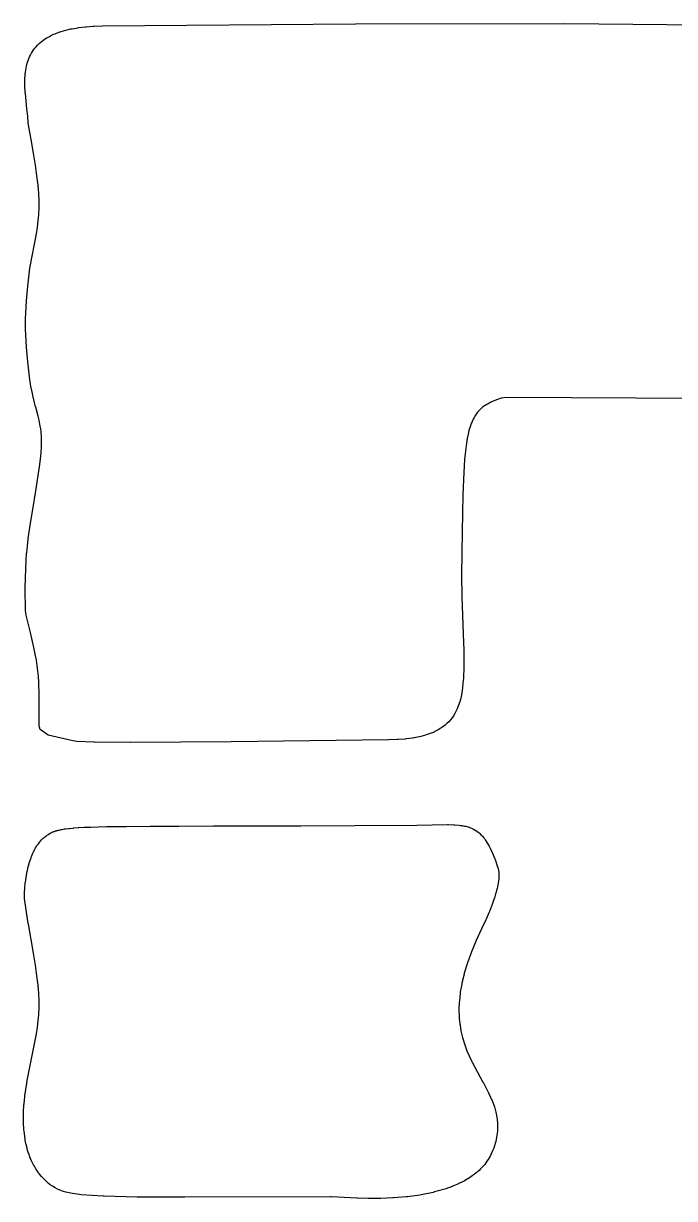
# Model space of a CAD drawing. Header units: millimetres. Extents: x 73.6 to 173.5, y -158 to -94.8.
# Drawn here: x 154.332 to 155.44, y -139.736 to -137.733 of the extents above; entities that cross this region are included whole.
import ezdxf

# ---------------------------------------------------------------- set-up
doc = ezdxf.new("R2010")
doc.units = ezdxf.units.MM
doc.layers.add('F.Mask', color=201, linetype='CONTINUOUS', true_color=0xd864ff)

msp = doc.modelspace()

# ---------------------------------------------------------------- linework, layer by layer
at = {"layer": 'F.Mask', "linetype": 'CONTINUOUS'}
for p, q in [((154.466133, -137.737526), (154.897217, -137.733743)), ((154.897216, -137.733742), (154.897404, -137.733741)), ((154.897217, -137.733743), (154.897216, -137.733742)), ((154.897404, -137.733741), (155.253588, -137.733435)), ((155.253588, -137.733435), (155.253736, -137.733435)), ((155.253736, -137.733435), (155.253736, -137.733436)), ((155.253736, -137.733436), (155.634825, -137.736885)), ((154.370217, -137.758499), (154.374675, -137.755874)), ((154.374675, -137.755874), (154.377413, -137.75442)), ((154.377413, -137.75442), (154.382741, -137.751887)), ((154.382741, -137.751887), (154.385279, -137.7508)), ((154.385279, -137.7508), (154.391627, -137.74837)), ((154.391627, -137.74837), (154.394043, -137.747544)), ((154.394043, -137.747544), (154.40146, -137.745302)), ((154.40146, -137.745302), (154.403658, -137.744716)), ((154.403658, -137.744716), (154.412201, -137.742734)), ((154.412201, -137.742734), (154.414164, -137.742336)), ((154.414164, -137.742336), (154.423898, -137.740654)), ((154.423898, -137.740654), (154.425683, -137.740394)), ((154.425683, -137.740394), (154.436553, -137.739097)), ((154.436553, -137.739097), (154.438202, -137.738938)), ((154.438202, -137.738938), (154.450331, -137.738053)), ((154.450331, -137.738053), (154.451796, -137.737976)), ((154.451796, -137.737976), (154.465361, -137.737541)), ((154.465361, -137.737541), (154.466133, -137.737526)), ((154.348737, -137.778378), (154.350833, -137.775597)), ((154.350833, -137.775597), (154.353074, -137.772916)), ((154.353074, -137.772916), (154.355585, -137.7702)), ((154.355585, -137.7702), (154.358148, -137.767697)), ((154.358148, -137.767697), (154.361145, -137.765054)), ((154.361145, -137.765054), (154.363854, -137.762895)), ((154.363854, -137.762895), (154.367539, -137.760245)), ((154.367539, -137.760245), (154.370217, -137.758499)), ((154.339299, -137.796742), (154.340607, -137.793262)), ((154.340607, -137.793262), (154.341835, -137.790392)), ((154.341835, -137.790392), (154.343371, -137.7872)), ((154.343371, -137.7872), (154.344961, -137.784267)), ((154.344961, -137.784267), (154.34674, -137.781327)), ((154.34674, -137.781327), (154.348737, -137.778378)), ((154.334786, -137.816807), (154.335429, -137.812234)), ((154.335429, -137.812234), (154.335816, -137.810007)), ((154.335816, -137.810007), (154.336681, -137.805826)), ((154.336681, -137.805826), (154.337308, -137.803275)), ((154.337308, -137.803275), (154.338399, -137.799463)), ((154.338399, -137.799463), (154.339299, -137.796742)), ((154.333901, -137.836978), (154.334061, -137.825807)), ((154.334061, -137.825807), (154.33418, -137.823355)), ((154.33418, -137.823355), (154.334564, -137.818785)), ((154.334564, -137.818785), (154.334786, -137.816807)), ((154.333948, -137.83936), (154.333901, -137.836978)), ((154.334577, -137.850974), (154.333948, -137.83936)), ((154.334719, -137.852759), (154.334577, -137.850974)), ((154.337449, -137.878788), (154.334719, -137.852759)), ((154.338831, -137.891596), (154.337449, -137.878788)), ((154.339661, -137.902391), (154.338831, -137.891596)), ((154.340113, -137.905919), (154.339661, -137.902391)), ((154.344638, -137.931), (154.340113, -137.905919)), ((154.34863, -137.954366), (154.344638, -137.931)), ((154.351876, -137.974911), (154.34863, -137.954366)), ((154.354402, -137.992966), (154.351876, -137.974911)), ((154.356252, -138.008954), (154.354402, -137.992966)), ((154.35746, -138.02313), (154.356252, -138.008954)), ((154.358064, -138.035935), (154.35746, -138.02313)), ((154.35811, -138.046947), (154.358064, -138.035935)), ((154.357668, -138.058077), (154.358083, -138.048355)), ((154.358083, -138.048355), (154.35811, -138.046947)), ((154.355266, -138.08043), (154.356681, -138.06953)), ((154.356681, -138.06953), (154.357577, -138.059454)), ((154.357577, -138.059454), (154.357668, -138.058077)), ((154.342763, -138.147614), (154.353423, -138.091789)), ((154.353423, -138.091789), (154.355266, -138.08043)), ((154.339171, -138.180849), (154.342325, -138.150583)), ((154.342325, -138.150583), (154.342763, -138.147614)), ((154.336805, -138.205817), (154.339143, -138.181129)), ((154.339143, -138.181129), (154.339171, -138.180849)), ((154.335357, -138.226303), (154.336743, -138.206558)), ((154.336743, -138.206558), (154.336805, -138.205817)), ((154.334939, -138.236758), (154.334966, -138.235783)), ((154.334966, -138.235783), (154.335298, -138.227372)), ((154.335298, -138.227372), (154.335357, -138.226303)), ((154.334818, -138.245842), (154.33482, -138.24484)), ((154.334922, -138.254138), (154.334818, -138.245842)), ((154.33482, -138.24484), (154.334939, -138.236758)), ((154.33494, -138.254876), (154.334922, -138.254138)), ((154.335243, -138.263383), (154.33494, -138.254876)), ((154.335302, -138.264522), (154.335243, -138.263383)), ((154.336631, -138.284239), (154.335302, -138.264522)), ((154.336703, -138.285137), (154.336631, -138.284239)), ((154.338966, -138.309745), (154.336703, -138.285137)), ((154.338999, -138.310089), (154.338966, -138.309745)), ((154.342127, -138.340611), (154.338999, -138.310089)), ((154.34261, -138.343836), (154.342127, -138.340611)), ((154.344862, -138.355213), (154.34261, -138.343836)), ((154.345026, -138.356003), (154.344862, -138.355213)), ((154.347398, -138.36685), (154.345026, -138.356003)), ((154.347576, -138.36762), (154.347398, -138.36685)), ((154.352204, -138.386525), (154.347576, -138.36762)), ((155.13311, -138.376469), (155.131529, -138.377126)), ((155.137536, -138.374777), (155.13311, -138.376469)), ((155.138974, -138.374269), (155.137536, -138.374777)), ((155.145483, -138.372153), (155.138974, -138.374269)), ((155.154989, -138.370675), (155.145483, -138.372153)), ((155.586341, -138.373131), (155.154989, -138.370675)), ((154.352326, -138.387008), (154.352204, -138.386525)), ((154.35639, -138.402601), (154.352326, -138.387008)), ((155.10478, -138.395934), (155.100471, -138.402512)), ((155.113925, -138.386929), (155.10478, -138.395934)), ((155.120932, -138.382491), (155.113925, -138.386929)), ((155.122803, -138.381399), (155.120932, -138.382491)), ((155.125919, -138.379727), (155.122803, -138.381399)), ((155.127809, -138.378797), (155.125919, -138.379727)), ((155.131529, -138.377126), (155.127809, -138.378797)), ((154.358109, -138.40962), (154.35639, -138.402601)), ((154.359573, -138.41638), (154.358109, -138.40962)), ((154.360619, -138.422338), (154.359573, -138.41638)), ((155.094308, -138.414945), (155.092788, -138.419059)), ((155.095048, -138.413128), (155.094308, -138.414945)), ((155.096586, -138.409677), (155.095048, -138.413128)), ((155.097558, -138.407694), (155.096586, -138.409677)), ((155.099134, -138.40476), (155.097558, -138.407694)), ((155.100471, -138.402512), (155.099134, -138.40476)), ((154.360837, -138.42379), (154.360619, -138.422338)), ((154.361515, -138.429191), (154.360837, -138.42379)), ((154.36167, -138.430752), (154.361515, -138.429191)), ((154.362088, -138.436497), (154.36167, -138.430752)), ((154.36216, -138.43804), (154.362088, -138.436497)), ((155.088814, -138.433176), (155.087284, -138.440644)), ((155.090359, -138.42699), (155.088814, -138.433176)), ((155.090768, -138.425515), (155.090359, -138.42699)), ((155.092233, -138.420709), (155.090768, -138.425515)), ((155.092788, -138.419059), (155.092233, -138.420709)), ((154.361414, -138.464251), (154.362082, -138.454199)), ((154.362082, -138.454199), (154.362295, -138.44599)), ((154.362299, -138.444578), (154.36216, -138.43804)), ((154.362295, -138.44599), (154.362299, -138.444578)), ((155.085947, -138.448737), (155.084779, -138.457403)), ((155.087284, -138.440644), (155.085947, -138.448737)), ((154.358644, -138.488693), (154.360283, -138.475699)), ((154.360283, -138.475699), (154.361414, -138.464251)), ((155.082913, -138.476645), (155.082164, -138.487314)), ((155.08377, -138.466713), (155.082913, -138.476645)), ((155.084779, -138.457403), (155.08377, -138.466713)), ((154.352667, -138.529669), (154.358644, -138.488693)), ((155.082164, -138.487314), (155.081003, -138.510605)), ((155.081003, -138.510605), (155.080143, -138.536986)), ((154.347489, -138.561776), (154.352667, -138.529669)), ((155.080143, -138.536986), (155.07945, -138.566453)), ((154.343152, -138.58803), (154.347489, -138.561776)), ((155.07945, -138.566453), (155.078038, -138.635125)), ((154.339633, -138.611588), (154.343069, -138.588564)), ((154.343069, -138.588564), (154.343152, -138.58803)), ((154.338187, -138.623369), (154.339512, -138.61248)), ((154.339512, -138.61248), (154.339633, -138.611588)), ((154.335993, -138.648375), (154.336899, -138.6363)), ((154.336899, -138.6363), (154.336975, -138.635441)), ((154.336975, -138.635441), (154.338109, -138.624088)), ((154.338109, -138.624088), (154.338187, -138.623369)), ((155.078038, -138.635125), (155.077701, -138.673855)), ((154.335261, -138.662381), (154.335947, -138.64911)), ((154.335947, -138.64911), (154.335993, -138.648375)), ((154.334777, -138.677924), (154.335229, -138.663129)), ((154.335229, -138.663129), (154.335261, -138.662381)), ((155.077701, -138.673855), (155.078278, -138.709802)), ((154.334537, -138.695973), (154.33454, -138.695199)), ((154.334819, -138.73356), (154.334537, -138.695973)), ((154.33454, -138.695199), (154.334765, -138.678436)), ((154.334765, -138.678436), (154.334777, -138.677924)), ((155.078278, -138.709802), (155.080594, -138.773915)), ((154.335873, -138.741811), (154.334819, -138.73356)), ((154.343263, -138.771166), (154.335873, -138.741811)), ((154.349335, -138.796995), (154.343263, -138.771166)), ((155.080594, -138.773915), (155.080594, -138.773928)), ((155.080594, -138.773928), (155.081506, -138.801732)), ((154.351638, -138.808003), (154.349335, -138.796995)), ((154.35352, -138.818161), (154.351638, -138.808003)), ((155.081506, -138.801732), (155.081524, -138.80257)), ((155.081524, -138.80257), (155.081754, -138.827105)), ((154.355013, -138.827703), (154.35352, -138.818161)), ((154.356161, -138.836991), (154.355013, -138.827703)), ((154.357033, -138.846373), (154.356161, -138.836991)), ((155.081732, -138.828691), (155.080954, -138.849955)), ((155.081754, -138.827105), (155.081732, -138.828691)), ((154.357652, -138.856035), (154.357033, -138.846373)), ((154.358283, -138.877778), (154.357652, -138.856035)), ((155.080756, -138.852602), (155.078689, -138.870806)), ((155.080954, -138.849955), (155.080756, -138.852602)), ((155.078259, -138.873594), (155.076865, -138.880696)), ((155.078689, -138.870806), (155.078259, -138.873594)), ((154.358304, -138.930188), (154.358283, -138.877778)), ((155.073666, -138.892383), (155.071637, -138.89799)), ((155.074539, -138.889617), (155.073666, -138.892383)), ((155.076299, -138.883119), (155.074539, -138.889617)), ((155.076865, -138.880696), (155.076299, -138.883119)), ((155.061533, -138.916489), (155.058774, -138.920005)), ((155.063841, -138.913168), (155.061533, -138.916489)), ((155.066326, -138.909109), (155.063841, -138.913168)), ((155.068108, -138.905816), (155.066326, -138.909109)), ((155.070356, -138.901068), (155.068108, -138.905816)), ((155.071637, -138.89799), (155.070356, -138.901068)), ((154.360046, -138.936291), (154.358304, -138.930188)), ((154.373791, -138.946153), (154.360046, -138.936291)), ((155.038075, -138.937109), (155.034746, -138.938908)), ((155.042612, -138.934331), (155.038075, -138.937109)), ((155.045909, -138.932043), (155.042612, -138.934331)), ((155.049668, -138.929101), (155.045909, -138.932043)), ((155.052827, -138.926305), (155.049668, -138.929101)), ((155.055975, -138.92316), (155.052827, -138.926305)), ((155.058774, -138.920005), (155.055975, -138.92316)), ((154.415677, -138.955945), (154.373791, -138.946153)), ((154.422108, -138.956828), (154.415677, -138.955945)), ((154.451211, -138.958088), (154.422108, -138.956828)), ((154.95338, -138.954236), (154.685447, -138.957665)), ((154.954138, -138.954218), (154.95338, -138.954236)), ((154.968097, -138.953732), (154.954138, -138.954218)), ((154.969584, -138.953648), (154.968097, -138.953732)), ((154.981826, -138.95269), (154.969584, -138.953648)), ((154.983654, -138.952499), (154.981826, -138.95269)), ((154.994472, -138.951075), (154.983654, -138.952499)), ((154.996604, -138.950728), (154.994472, -138.951075)), ((155.006027, -138.948893), (154.996604, -138.950728)), ((155.008471, -138.948326), (155.006027, -138.948893)), ((155.01653, -138.946152), (155.008471, -138.948326)), ((155.019321, -138.945272), (155.01653, -138.946152)), ((155.026128, -138.942807), (155.019321, -138.945272)), ((155.029134, -138.941556), (155.026128, -138.942807)), ((155.034746, -138.938908), (155.029134, -138.941556)), ((154.452422, -138.958119), (154.451211, -138.958088)), ((154.513172, -138.958597), (154.452422, -138.958119)), ((154.513688, -138.958597), (154.513172, -138.958597)), ((154.685081, -138.957668), (154.513688, -138.958597)), ((154.685447, -138.957665), (154.685081, -138.957668)), ((154.370487, -139.117667), (154.372093, -139.116506)), ((154.372093, -139.116506), (154.373864, -139.115309)), ((154.373864, -139.115309), (154.374959, -139.114615)), ((154.374959, -139.114615), (154.376994, -139.113422)), ((154.376994, -139.113422), (154.378248, -139.112741)), ((154.378248, -139.112741), (154.380116, -139.111799)), ((154.380116, -139.111799), (154.380339, -139.111694)), ((154.380339, -139.111694), (154.381594, -139.111136)), ((154.381594, -139.111136), (154.382188, -139.110887)), ((154.382188, -139.110887), (154.383463, -139.110379)), ((154.383463, -139.110379), (154.384143, -139.110123)), ((154.384143, -139.110123), (154.385332, -139.109701)), ((154.385332, -139.109701), (154.386229, -139.109399)), ((154.386229, -139.109399), (154.387458, -139.109011)), ((154.387458, -139.109011), (154.388477, -139.10871)), ((154.388477, -139.10871), (154.389495, -139.108427)), ((154.389495, -139.108427), (154.39059, -139.10814)), ((154.39059, -139.10814), (154.392117, -139.107778)), ((154.392117, -139.107778), (154.395677, -139.107018)), ((154.395677, -139.107018), (154.397226, -139.106724)), ((154.397226, -139.106724), (154.401575, -139.106003)), ((154.401575, -139.106003), (154.402907, -139.105808)), ((154.402907, -139.105808), (154.408293, -139.105119)), ((154.408293, -139.105119), (154.409397, -139.104997)), ((154.409397, -139.104997), (154.416115, -139.104362)), ((154.416115, -139.104362), (154.416908, -139.104295)), ((154.416908, -139.104295), (154.424747, -139.103726)), ((154.424747, -139.103726), (154.425541, -139.103675)), ((154.425541, -139.103675), (154.434641, -139.103183)), ((154.434641, -139.103183), (154.435344, -139.103149)), ((154.435344, -139.103149), (154.445954, -139.102713)), ((154.445954, -139.102713), (154.446294, -139.102701)), ((154.446294, -139.102701), (154.458628, -139.10233)), ((154.458628, -139.10233), (154.458876, -139.102323)), ((154.458876, -139.102323), (154.472831, -139.102004)), ((154.47283, -139.102003), (154.472967, -139.102001)), ((154.472831, -139.102004), (154.47283, -139.102003)), ((154.472967, -139.102001), (154.488491, -139.101738)), ((154.488491, -139.101738), (154.488492, -139.101739)), ((154.488492, -139.101739), (154.488632, -139.101736)), ((154.488632, -139.101736), (154.488633, -139.101737)), ((154.488633, -139.101737), (154.50614, -139.101531)), ((154.50614, -139.101531), (154.506172, -139.101531)), ((154.506172, -139.101531), (154.547051, -139.101227)), ((154.547051, -139.101227), (154.547069, -139.101226)), ((154.547069, -139.101226), (154.596332, -139.101037)), ((154.596331, -139.101036), (154.655003, -139.100886)), ((154.596332, -139.101037), (154.596331, -139.101036)), ((154.655003, -139.100886), (154.804103, -139.100479)), ((154.804103, -139.100479), (154.896218, -139.100103)), ((154.896218, -139.100103), (155.001388, -139.099538)), ((155.001388, -139.099538), (155.054023, -139.09865)), ((155.054023, -139.09865), (155.055476, -139.098657)), ((155.055476, -139.098657), (155.064299, -139.098879)), ((155.064299, -139.098879), (155.066294, -139.098985)), ((155.066294, -139.098985), (155.073835, -139.099603)), ((155.073835, -139.099603), (155.075883, -139.099833)), ((155.075883, -139.099833), (155.078557, -139.100214)), ((155.078557, -139.100214), (155.080277, -139.100504)), ((155.080277, -139.100504), (155.082714, -139.100977)), ((155.082714, -139.100977), (155.084825, -139.101455)), ((155.084825, -139.101455), (155.08685, -139.101978)), ((155.08685, -139.101978), (155.08906, -139.102627)), ((155.08906, -139.102627), (155.090754, -139.103185)), ((155.090754, -139.103185), (155.09318, -139.104087)), ((155.09318, -139.104087), (155.094606, -139.104677)), ((155.094606, -139.104677), (155.097085, -139.105822)), ((155.097085, -139.105822), (155.09829, -139.106437)), ((155.09829, -139.106437), (155.100839, -139.107874)), ((155.100839, -139.107874), (155.101918, -139.108542)), ((155.101918, -139.108542), (155.104347, -139.110194)), ((155.104347, -139.110194), (155.105432, -139.111)), ((155.105432, -139.111), (155.107674, -139.112814)), ((155.107674, -139.112814), (155.108811, -139.113814)), ((155.108811, -139.113814), (155.110808, -139.115715)), ((155.110808, -139.115715), (155.112083, -139.117029)), ((155.112083, -139.117029), (155.113794, -139.118926)), ((154.352168, -139.13806), (154.353399, -139.136033)), ((154.353399, -139.136033), (154.354414, -139.134459)), ((154.354414, -139.134459), (154.35563, -139.132682)), ((154.35563, -139.132682), (154.356819, -139.131046)), ((154.356819, -139.131046), (154.358013, -139.129499)), ((154.358013, -139.129499), (154.359391, -139.127822)), ((154.359391, -139.127822), (154.360545, -139.126501)), ((154.360545, -139.126501), (154.362239, -139.124697)), ((154.362239, -139.124697), (154.36334, -139.123604)), ((154.36334, -139.123604), (154.365201, -139.121888)), ((154.365201, -139.121888), (154.366534, -139.120746)), ((154.366534, -139.120746), (154.368049, -139.119517)), ((154.368049, -139.119517), (154.369743, -139.118221)), ((154.369743, -139.118221), (154.370487, -139.117667)), ((155.113794, -139.118926), (155.115212, -139.120619)), ((155.115212, -139.120619), (155.116634, -139.122438)), ((155.116634, -139.122438), (155.118232, -139.124626)), ((155.118232, -139.124626), (155.119374, -139.126288)), ((155.119374, -139.126288), (155.121053, -139.128886)), ((155.121053, -139.128886), (155.12209, -139.130595)), ((155.12209, -139.130595), (155.123896, -139.133768)), ((155.123896, -139.133768), (155.124612, -139.135091)), ((155.124612, -139.135091), (155.126558, -139.138882)), ((154.342313, -139.160788), (154.344327, -139.154924)), ((154.344327, -139.154924), (154.345145, -139.152776)), ((154.345145, -139.152776), (154.347524, -139.147102)), ((154.347524, -139.147102), (154.348367, -139.145245)), ((154.348367, -139.145245), (154.349427, -139.143077)), ((154.349427, -139.143077), (154.350133, -139.14171)), ((154.350133, -139.14171), (154.351341, -139.139493)), ((154.351341, -139.139493), (154.352168, -139.13806)), ((155.126558, -139.138882), (155.127176, -139.140146)), ((155.127176, -139.140146), (155.129112, -139.144313)), ((155.129112, -139.144313), (155.129784, -139.145854)), ((155.129784, -139.145854), (155.134182, -139.156642)), ((155.134182, -139.156642), (155.13478, -139.158217)), ((154.337801, -139.178223), (154.338088, -139.17686)), ((154.338088, -139.17686), (154.339564, -139.170478)), ((154.339564, -139.170478), (154.339969, -139.168901)), ((154.339969, -139.168901), (154.341733, -139.162646)), ((154.341733, -139.162646), (154.342313, -139.160788)), ((155.13478, -139.158217), (155.139168, -139.170671)), ((155.139168, -139.170671), (155.139937, -139.173143)), ((155.139937, -139.173143), (155.139995, -139.173355)), ((155.139995, -139.173355), (155.140699, -139.176537)), ((155.140699, -139.176537), (155.140735, -139.176741)), ((155.140735, -139.176741), (155.141114, -139.179652)), ((154.334555, -139.198877), (154.335278, -139.193019)), ((154.335278, -139.193019), (154.335426, -139.191954)), ((154.335426, -139.191954), (154.336381, -139.185789)), ((154.336381, -139.185789), (154.336579, -139.184642)), ((154.336579, -139.184642), (154.337801, -139.178223)), ((155.140713, -139.193919), (155.139967, -139.199022)), ((155.141018, -139.190962), (155.140713, -139.193919)), ((155.141279, -139.186626), (155.141018, -139.190962)), ((155.141114, -139.179652), (155.141186, -139.18048)), ((155.141186, -139.18048), (155.14131, -139.18274)), ((155.141333, -139.183711), (155.141279, -139.186626)), ((155.14131, -139.18274), (155.141333, -139.183711)), ((154.333137, -139.218241), (154.33322, -139.215908)), ((154.33322, -139.215908), (154.333276, -139.214799)), ((154.333276, -139.214799), (154.33385, -139.206098)), ((154.33385, -139.206098), (154.333953, -139.204852)), ((154.333953, -139.204852), (154.334454, -139.19979)), ((154.334454, -139.19979), (154.334555, -139.198877)), ((155.135783, -139.216761), (155.133661, -139.223672)), ((155.136157, -139.215456), (155.135783, -139.216761)), ((155.137886, -139.208946), (155.136157, -139.215456)), ((155.138306, -139.207189), (155.137886, -139.208946)), ((155.139574, -139.201216), (155.138306, -139.207189)), ((155.139967, -139.199022), (155.139574, -139.201216)), ((154.33349, -139.224571), (154.333137, -139.218241)), ((154.339738, -139.266913), (154.33349, -139.224571)), ((155.130536, -139.232773), (155.125229, -139.246552)), ((155.130971, -139.231578), (155.130536, -139.232773)), ((155.133317, -139.224734), (155.130971, -139.231578)), ((155.133661, -139.223672), (155.133317, -139.224734)), ((155.124736, -139.247766), (155.11968, -139.259565)), ((155.125229, -139.246552), (155.124736, -139.247766)), ((154.33993, -139.268082), (154.339738, -139.266913)), ((154.344622, -139.294089), (154.33993, -139.268082)), ((155.112404, -139.275104), (155.102481, -139.296313)), ((155.119196, -139.260644), (155.112404, -139.275104)), ((155.11968, -139.259565), (155.119196, -139.260644)), ((154.348641, -139.317601), (154.344622, -139.294089)), ((155.102481, -139.296313), (155.094487, -139.315598)), ((154.351869, -139.338041), (154.348641, -139.317601)), ((155.093958, -139.316968), (155.087738, -139.334334)), ((155.094487, -139.315598), (155.093958, -139.316968)), ((155.087238, -139.335855), (155.082409, -139.352002)), ((155.087738, -139.334334), (155.087238, -139.335855)), ((154.354405, -139.35616), (154.351869, -139.338041)), ((154.35625, -139.372129), (154.354405, -139.35616)), ((155.081965, -139.353655), (155.07841, -139.3686)), ((155.082409, -139.352002), (155.081965, -139.353655)), ((154.357452, -139.386295), (154.35625, -139.372129)), ((155.078041, -139.37039), (155.075629, -139.38422)), ((155.07841, -139.3686), (155.078041, -139.37039)), ((154.358062, -139.399096), (154.357452, -139.386295)), ((155.075354, -139.386177), (155.073977, -139.399019)), ((155.075629, -139.38422), (155.075354, -139.386177)), ((154.357654, -139.421236), (154.358079, -139.411527)), ((154.358107, -139.410092), (154.358062, -139.399096)), ((154.358079, -139.411527), (154.358107, -139.410092)), ((155.073353, -139.412884), (155.073341, -139.414974)), ((155.073341, -139.414974), (155.073667, -139.426034)), ((155.073831, -139.40101), (155.073353, -139.412884)), ((155.073977, -139.399019), (155.073831, -139.40101)), ((154.355244, -139.443607), (154.356666, -139.432683)), ((154.356666, -139.432683), (154.357565, -139.422583)), ((154.357565, -139.422583), (154.357654, -139.421236)), ((155.073667, -139.426034), (155.073801, -139.428119)), ((155.073801, -139.428119), (155.074829, -139.438459)), ((154.342462, -139.512132), (154.353415, -139.454894)), ((154.353415, -139.454894), (154.355244, -139.443607)), ((155.074829, -139.438459), (155.075105, -139.440513)), ((155.075105, -139.440513), (155.076761, -139.450271)), ((155.076761, -139.450271), (155.077155, -139.452204)), ((155.077155, -139.452204), (155.079374, -139.461517)), ((155.079374, -139.461517), (155.079856, -139.463294)), ((155.079856, -139.463294), (155.08257, -139.472218)), ((155.08257, -139.472218), (155.083108, -139.473824)), ((155.083108, -139.473824), (155.086164, -139.482151)), ((155.086164, -139.482151), (155.086947, -139.484076)), ((155.086947, -139.484076), (155.094651, -139.501281)), ((154.337465, -139.537405), (154.342462, -139.512132)), ((155.094651, -139.501281), (155.095665, -139.503331)), ((155.095665, -139.503331), (155.114258, -139.537592)), ((154.337206, -139.538891), (154.337465, -139.537405)), ((155.114258, -139.537592), (155.114274, -139.53762)), ((155.114274, -139.53762), (155.122773, -139.553528)), ((154.3339, -139.56077), (154.337206, -139.538891)), ((155.122773, -139.553528), (155.123841, -139.555703)), ((155.123841, -139.555703), (155.130455, -139.570428)), ((154.33165, -139.58868), (154.332364, -139.575984)), ((154.332364, -139.575984), (154.332487, -139.574425)), ((154.332487, -139.574425), (154.333683, -139.562506)), ((154.333683, -139.562506), (154.3339, -139.56077)), ((155.130455, -139.570428), (155.131551, -139.573174)), ((155.131551, -139.573174), (155.133779, -139.579536)), ((154.331538, -139.603451), (154.331595, -139.590481)), ((154.331595, -139.590481), (154.33165, -139.58868)), ((155.133779, -139.579536), (155.134521, -139.581924)), ((155.134521, -139.581924), (155.136276, -139.588372)), ((155.136276, -139.588372), (155.136932, -139.591259)), ((155.136932, -139.591259), (155.13808, -139.597544)), ((155.13808, -139.597544), (155.138528, -139.600892)), ((154.331594, -139.605598), (154.331538, -139.603451)), ((154.33233, -139.618589), (154.331594, -139.605598)), ((155.138528, -139.600892), (155.139067, -139.607229)), ((155.13911, -139.6172), (155.138882, -139.620783)), ((155.139067, -139.607229), (155.139191, -139.610636)), ((155.139191, -139.610636), (155.13911, -139.6172)), ((154.332563, -139.621087), (154.33233, -139.618589)), ((154.334257, -139.634113), (154.332563, -139.621087)), ((154.334613, -139.63631), (154.334257, -139.634113)), ((154.335744, -139.642115), (154.334613, -139.63631)), ((155.137518, -139.631156), (155.135875, -139.638742)), ((155.138084, -139.627735), (155.137518, -139.631156)), ((155.138882, -139.620783), (155.138084, -139.627735)), ((154.336107, -139.643769), (154.335744, -139.642115)), ((154.337548, -139.649669), (154.336107, -139.643769)), ((154.338012, -139.651375), (154.337548, -139.649669)), ((154.339734, -139.65713), (154.338012, -139.651375)), ((154.340344, -139.658982), (154.339734, -139.65713)), ((155.131179, -139.653428), (155.128449, -139.659695)), ((155.132452, -139.650039), (155.131179, -139.653428)), ((155.135027, -139.641926), (155.132452, -139.650039)), ((155.135875, -139.638742), (155.135027, -139.641926)), ((154.342304, -139.664426), (154.340344, -139.658982)), ((154.34308, -139.66639), (154.342304, -139.664426)), ((154.345339, -139.67163), (154.34308, -139.66639)), ((154.346302, -139.67368), (154.345339, -139.67163)), ((154.348811, -139.678605), (154.346302, -139.67368)), ((155.117151, -139.677532), (155.114702, -139.680444)), ((155.121073, -139.672319), (155.117151, -139.677532)), ((155.123307, -139.668963), (155.121073, -139.672319)), ((155.126576, -139.66338), (155.123307, -139.668963)), ((155.128449, -139.659695), (155.126576, -139.66338)), ((154.35, -139.680751), (154.348811, -139.678605)), ((154.352792, -139.685398), (154.35, -139.680751)), ((154.354181, -139.687531), (154.352792, -139.685398)), ((154.35727, -139.69192), (154.354181, -139.687531)), ((154.358901, -139.694056), (154.35727, -139.69192)), ((154.36231, -139.698179), (154.358901, -139.694056)), ((155.099688, -139.694494), (155.093539, -139.698951)), ((155.102191, -139.692499), (155.099688, -139.694494)), ((155.107589, -139.687777), (155.102191, -139.692499)), ((155.110053, -139.685398), (155.107589, -139.687777)), ((155.114702, -139.680444), (155.110053, -139.685398)), ((154.364183, -139.700269), (154.36231, -139.698179)), ((154.367942, -139.704137), (154.364183, -139.700269)), ((154.369931, -139.706031), (154.367942, -139.704137)), ((154.374312, -139.709889), (154.369931, -139.706031)), ((154.377221, -139.712189), (154.374312, -139.709889)), ((154.381082, -139.714919), (154.377221, -139.712189)), ((154.385201, -139.717426), (154.381082, -139.714919)), ((154.389357, -139.719578), (154.385201, -139.717426)), ((155.062316, -139.715114), (155.053773, -139.718241)), ((155.064173, -139.714372), (155.062316, -139.715114)), ((155.072438, -139.710788), (155.064173, -139.714372)), ((155.074447, -139.709841), (155.072438, -139.710788)), ((155.082055, -139.70595), (155.074447, -139.709841)), ((155.084267, -139.704715), (155.082055, -139.70595)), ((155.091177, -139.700521), (155.084267, -139.704715)), ((155.093539, -139.698951), (155.091177, -139.700521)), ((154.393696, -139.721464), (154.389357, -139.719578)), ((154.399574, -139.723561), (154.393696, -139.721464)), ((154.403382, -139.724679), (154.399574, -139.723561)), ((154.412094, -139.726707), (154.403382, -139.724679)), ((154.414898, -139.72724), (154.412094, -139.726707)), ((154.426875, -139.729007), (154.414898, -139.72724)), ((154.429552, -139.729297), (154.426875, -139.729007)), ((154.467036, -139.731911), (154.429552, -139.729297)), ((154.468702, -139.731986), (154.467036, -139.731911)), ((154.525434, -139.733188), (154.468702, -139.731986)), ((154.525931, -139.733194), (154.525434, -139.733188)), ((154.606311, -139.733407), (154.525931, -139.733194)), ((154.606333, -139.733407), (154.606311, -139.733407)), ((154.854745, -139.732941), (154.606333, -139.733407)), ((154.856393, -139.732983), (154.854745, -139.732941)), ((154.899599, -139.735277), (154.856393, -139.732983)), ((154.900709, -139.735317), (154.899599, -139.735277)), ((154.91845, -139.735693), (154.900709, -139.735317)), ((154.919507, -139.735701), (154.91845, -139.735693)), ((154.939017, -139.735558), (154.919507, -139.735701)), ((154.940144, -139.735531), (154.939017, -139.735558)), ((154.96092, -139.734679), (154.940144, -139.735531)), ((154.962403, -139.734587), (154.96092, -139.734679)), ((154.983603, -139.732813), (154.962403, -139.734587)), ((154.985381, -139.732618), (154.983603, -139.732813)), ((155.006554, -139.729747), (154.985381, -139.732618)), ((155.008724, -139.729381), (155.006554, -139.729747)), ((155.029194, -139.725258), (155.008724, -139.729381)), ((155.031922, -139.724594), (155.029194, -139.725258)), ((155.051385, -139.719019), (155.031922, -139.724594)), ((155.053773, -139.718241), (155.051385, -139.719019))]:
    msp.add_line(p, q, dxfattribs=at)

doc.saveas('drawing.dxf')
